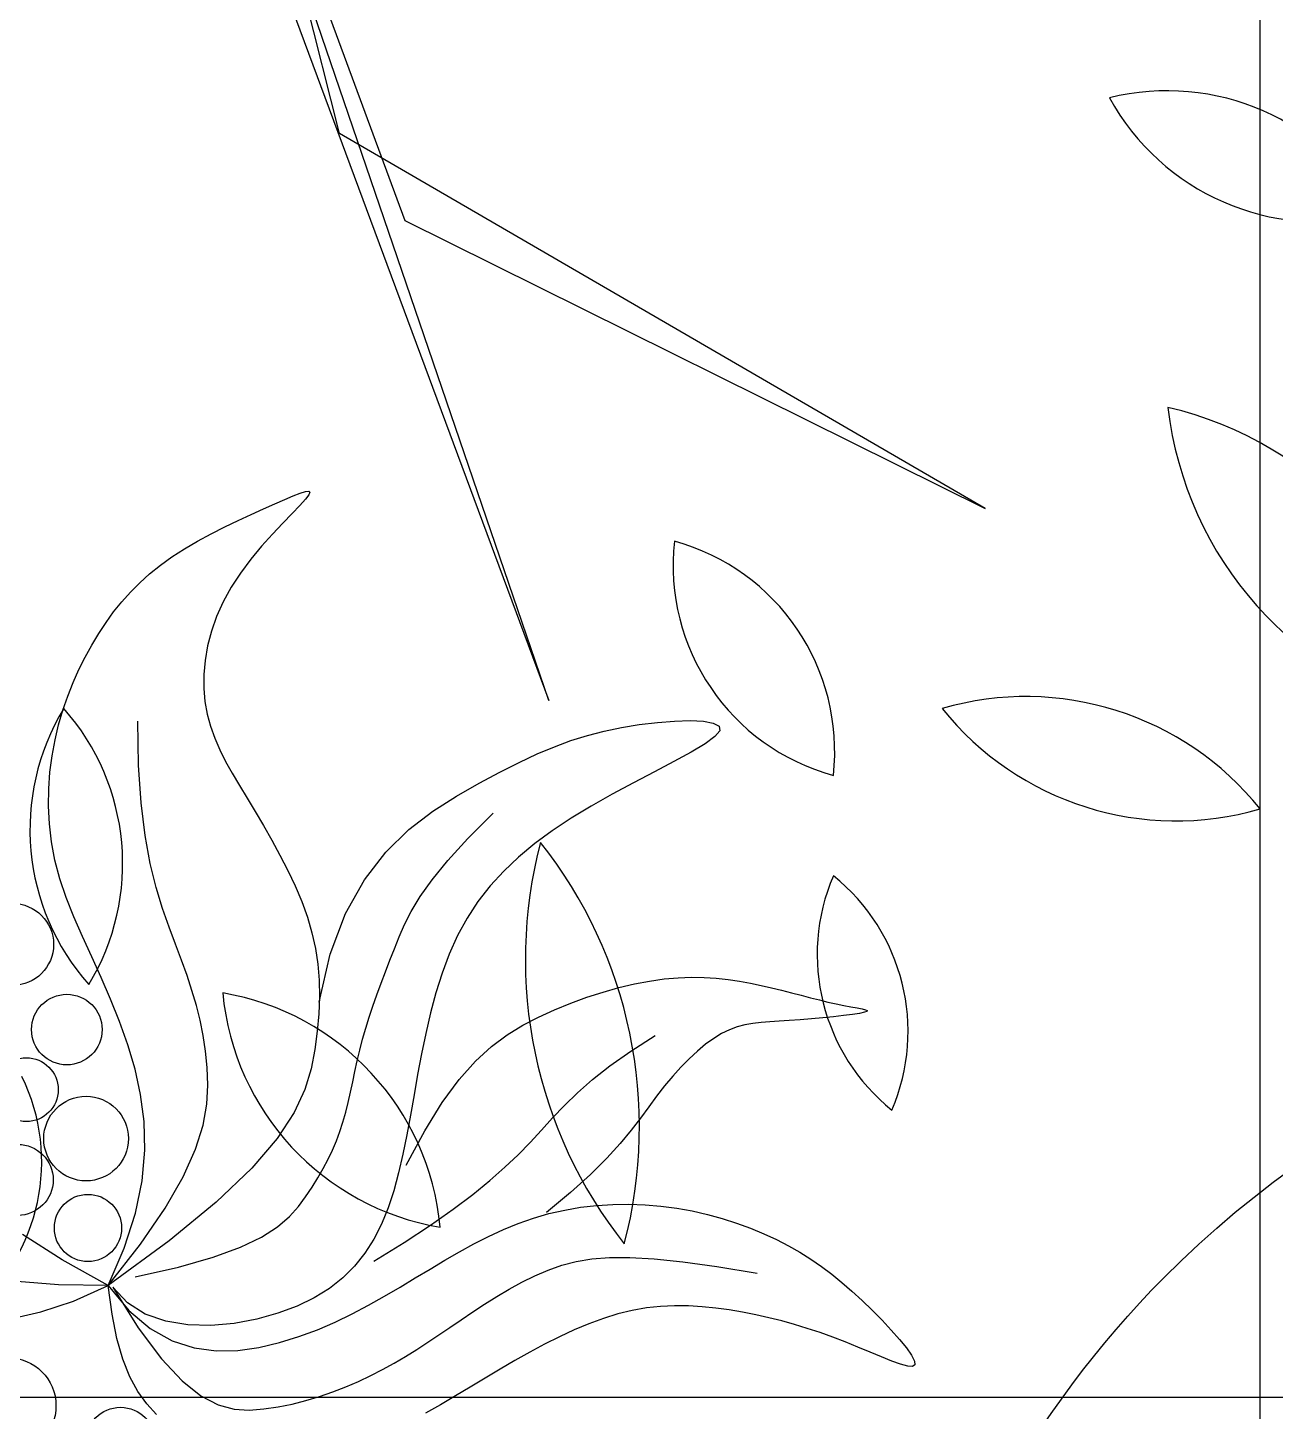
# Model space of a CAD drawing. Header units: millimetres. Extents: x -1030105 to 906887, y -616134 to 1220667.
# Drawn here: x -97145 to -95267, y 561274 to 563357 of the extents above; entities that cross this region are included whole.
import ezdxf
from ezdxf.enums import TextEntityAlignment as Align

# ---------------------------------------------------------------- set-up
doc = ezdxf.new("R2010")
doc.units = ezdxf.units.MM
doc.header["$MEASUREMENT"] = 0
for name, pattern in [('CENTER', [2, 1.25, -0.25, 0.25, -0.25]), ('DASH', [0.35, 0.25, -0.1]), ('DASHED', [0.75, 0.5, -0.25])]:
    doc.linetypes.add(name, pattern=pattern)
doc.layers.add('A-Furniture', color=143, linetype='Continuous')
doc.layers.add('A-Tree', color=98, linetype='Continuous')
doc.layers.add('A-Wall', color=6, linetype='Continuous', lineweight=9)
doc.styles.add('Arial_Bold', font='arialbd.ttf')

# ---------------------------------------------------------------- blocks, each defined once
blk = doc.blocks.new('FUR')
at = {"layer": 'A-Furniture'}
blk.add_spline([(-46363.2046159654, 38182.85801342491), (-48352.45049999998, 38723.47072861483), (-50738.45049999998, 38177.97072861483), (-51361.95049999998, 36516.97072861483), (-50932.45049999998, 34079.47072861483), (-50064.45049999998, 32040.47072861483), (-50421.45049999998, 30984.47072861483), (-51847.95049999998, 29642.97072861483), (-52520.45049999998, 28301.97072861483), (-51538.45049999998, 26725.97072861483), (-50124.45049999998, 25889.47072861483), (-50094.95049999998, 24970.97072861483), (-52639.45049999998, 24598.97072861483), (-55764.95049999998, 24190.97072861483), (-58101.45049999998, 22242.47072861483), (-58906.45049999998, 18981.47072861483), (-56698.45049999998, 16186.47072861483), (-53354.95049999998, 16334.47072861483), (-51777.45049999998, 19442.47072861483), (-50750.45049999998, 19799.47072861483), (-49707.95049999998, 18980.47072861483), (-48063.95049999998, 17525.97072861483), (-44521.95049999998, 19754.47072861483), (-45333.45049999998, 23058.97072861483), (-45063.45049999998, 25559.47072861483), (-44006.95049999998, 26674.97072861483), (-42619.95049999998, 29779.47072861483), (-44288.45049999998, 31022.47072861483), (-44768.45049999998, 31763.97072861483), (-44666.95049999998, 32855.97072861483), (-43949.45049999998, 34829.47072861483), (-44667.45049999998, 36917.97072861483), (-46363.20461596519, 38182.85801342502)], degree=3, dxfattribs=at)
at = {"layer": 'A-Furniture', "color": 8, "linetype": 'DASH', "ltscale": 50}
blk.add_spline([(-50565.95049999998, 37158.97072861483), (-51007.95049999998, 36018.47072861483), (-50216.45049999998, 33498.97072861483), (-49314.45049999998, 31732.97072861483), (-50013.95049999998, 29838.47072861483), (-51872.95049999998, 28826.97072861483), (-52222.45049999998, 28146.47072861483), (-51693.45049999998, 27010.97072861483), (-49882.95049999998, 26208.47072861483), (-49561.45049999998, 25206.47072861483), (-50398.45049999998, 23780.47072861483), (-53858.45049999998, 23927.97072861483), (-55624.95049999998, 23970.97072861483), (-58351.95049999998, 20316.47072861483), (-57893.95049999998, 17233.97072861483), (-55903.95049999998, 16634.97072861483), (-53916.45049999998, 17057.97072861483), (-52627.95049999998, 18970.97072861483), (-51723.95049999998, 19729.47072861483), (-50443.95049999998, 19895.47072861483), (-49094.45049999998, 18897.47072861483), (-47842.95049999998, 18106.47072861483), (-46007.95049999998, 18156.47072861483), (-44971.95049999998, 19467.47072861483), (-45615.95049999998, 21674.97072861483), (-45842.45049999998, 25105.97072861483), (-44013.45049999998, 27179.97072861483), (-43513.95049999998, 29135.47072861483), (-44916.45049999998, 31443.97072861483), (-45133.45049999998, 32868.97072861483), (-44396.45049999998, 34640.47072861483), (-45721.95049999998, 37012.97072861483), (-47384.45049999998, 37836.47072861483), (-50304.45049999998, 37553.97072861483), (-50565.95049999998, 37158.97072861483)], degree=3, dxfattribs=at)
blk = doc.blocks.new('12PPLT11')
at = {"color": 0, "linetype": 'ByBlock'}
for p, q in [((0.0778616677221251, -0.1805571280286813), (0.03330016772201816, -0.0034782946952987)), ((0.02274616772206173, -0.006996461362007267), (0.09545175105541404, -0.2040112946953059)), ((0.1341498343887295, -0.3330090446953307), (0.02274616772206173, -0.006996461362007267)), ((0.01922808438871471, -0.02341437802863311), (0.1341498343887295, -0.3330090446953307)), ((0.2514169177220467, -0.2814099613620158), (0.0778616677221251, -0.1805571280286813)), ((0.09545175105541404, -0.2040112946953059), (0.2514169177220467, -0.2814099613620158))]:
    blk.add_line(p, q, dxfattribs=at)
for centre, radius, start, end in [((0.3412605843886993, -0.1399431280286763), 0.06442966666666666, 208.8071649995339, 283.9198800004392), ((0.3003038343887283, -0.2335269613619744), 0.06442966666666666, 28.80716499953392, 103.9198800004392), ((0.396700584388789, -0.2431779613619938), 0.0967875, 186.54868600067, 256.8911319995395), ((0.2785930010553557, -0.3484816280286509), 0.0967875, 6.54868600067002, 76.89113199953944), ((0.2261086677220874, -0.2966867113619855), 0.05859191666666665, 173.6499809978664, 254.651444999303), ((0.1523675010554371, -0.346708544695332), 0.05859191666666665, 353.6499809978664, 74.651444999303), ((0.2623744177220715, -0.4125760446952995), 0.08059875, 38.6962139995009, 106.2415449998232), ((0.05743191772206302, -0.3677345446953382), 0.06279416666666666, 148.7876610017853, 221.5977109985612), ((-0.0432319156112726, -0.3768827113619864), 0.06279416666666666, 328.7876610017854, 41.5977109985612), ((0.3027370010554549, -0.2848042946953342), 0.08059875, 218.6962139995009, 286.2415449998232), ((0.2511479177220437, -0.4026752113620091), 0.1233375833333333, 165.2071099987095, 218.3217489999709), ((0.0351348343887139, -0.4476627113619998), 0.1233375833333333, 345.2071099987095, 38.32174899997089), ((0.2598737510553448, -0.4013252113620354), 0.05361883333333333, 156.775419000459, 231.2879719996091), ((0.1770663343887691, -0.4220201280286631), 0.05361883333333333, 336.7754190004591, 51.28797199960912), ((0.03471625105544263, -0.4811915446953492), 0.07050225, 5.319560001462722, 80.41896799958994), ((0.1166494177221082, -0.4051363780286863), 0.07050225, 185.3195600014627, 260.4189679995899), ((-0.05433524894465336, -0.457073461361972), 0.05212266666666666, 309.7475050001382, 26.07090099848551)]:
    blk.add_arc(centre, radius, start, end, dxfattribs=at)
blk = doc.blocks.new('CAY8')
at = {"color": 0, "linetype": 'ByBlock'}
for p, q in [((587.594332094699, 482.7274387717353), (594.6653872682818, 484.0883997266083)), ((594.6653872682818, 484.0883997266083), (601.9992217712806, 485.0742105147965)), ((601.9992217712806, 485.0742105147965), (609.6396320906588, 485.6723661802625)), ((609.6396320906588, 485.6723661802625), (617.6001742562166, 485.8828667590224)), ((617.6001742562166, 485.8828667590224), (625.7734424629471, 485.7557322617886)), ((625.7734424629471, 485.7557322617886), (634.0217904492038, 485.3534876913272)), ((634.0217904492038, 485.3534876913272), (642.2075719525546, 484.7386580511247)), ((642.2075719525546, 484.7386580511247), (650.193140710895, 483.9737683440781)), ((650.193140710895, 483.9737683440781), (657.8408504617928, 483.1213435736081)), ((657.8408504617928, 483.1213435736081), (665.0130549436017, 482.2439087430048)), ((561.0619749493653, 473.7821924145919), (567.5198776778652, 476.5187044715731)), ((567.5198776778652, 476.5187044715731), (574.0653737866178, 478.9300861875254)), ((574.0653737866178, 478.9300861875254), (580.7422597632412, 481.0038326065423)), ((580.7422597632412, 481.0038326065423), (587.594332094699, 482.7274387717353)), ((665.0130549436017, 482.2439087430048), (671.5721078933657, 481.4039888552961)), ((671.5721078933657, 481.4039888552961), (677.3834913730698, 480.6474355832634)), ((677.3834913730698, 480.6474355832634), (682.3252007419742, 479.9534072779807)), ((682.3252007419742, 479.9534072779807), (686.2783596820536, 479.2843889587693)), ((686.2783596820536, 479.2843889587693), (689.1240918758067, 478.6028656467188)), ((689.8279648078915, 476.1081159517871), (687.0552268439442, 475.0014228683376)), ((689.1240918758067, 478.6028656467188), (690.7435210063868, 477.8713223612158)), ((691.0177707562925, 477.0522441228259), (689.8279648078915, 476.1081159517871)), ((690.7435210063868, 477.8713223612158), (691.0177707562925, 477.0522441228259)), ((548.2441914064348, 467.3785866987109), (554.6478691141547, 470.7330549730123)), ((554.6478691141547, 470.7330549730123), (561.0619749493653, 473.7821924145919)), ((669.8807273076109, 470.3026675283127), (662.0953712942155, 468.1320071383034)), ((676.8276924507754, 472.1419452095815), (669.8807273076109, 470.3026675283127)), ((682.6484609031413, 473.6936077879818), (676.8276924507754, 472.1419452095815)), ((687.0552268439442, 475.0014228683376), (682.6484609031413, 473.6936077879818)), ((535.5119165829765, 459.6942589806658), (541.8592839485373, 463.7052405252198)), ((541.8592839485373, 463.7052405252198), (548.2441914064348, 467.3785866987109)), ((645.1607099419507, 462.6214678108681), (636.5870162451993, 459.1940536630736)), ((653.7594302318776, 465.5861964342712), (645.1607099419507, 462.6214678108681)), ((662.0953712942155, 468.1320071383034), (653.7594302318776, 465.5861964342712)), ((523.0048815037026, 450.5843598923839), (529.2208591535764, 455.326884593569)), ((529.2208591535764, 455.326884593569), (535.5119165829765, 459.6942589806658)), ((628.3261549623876, 455.2601863848849), (620.6200498271082, 450.7948559098168)), ((636.5870162451993, 459.1940536630736), (628.3261549623876, 455.2601863848849)), ((516.8827534762622, 445.4479274056957), (523.0048815037026, 450.5843598923839)), ((620.6200498271082, 450.7948559098168), (613.5270962238737, 445.8480823284062)), ((504.9951256633231, 433.9183091902178), (510.8732449151448, 439.8988296624175)), ((510.8732449151448, 439.8988296624175), (516.8827534762622, 445.4479274056957)), ((607.0598074487807, 440.4886432690055), (601.2306967988425, 434.7853163603595)), ((613.5270962238737, 445.8480823284062), (607.0598074487807, 440.4886432690055)), ((499.2744650129043, 427.4886505917038), (504.9951256633231, 433.9183091902178)), ((601.2306967988425, 434.7853163603595), (596.0522775698282, 428.8068792310823)), ((493.766530048737, 420.5963067634748), (499.2744650129043, 427.4886505917038)), ((596.0522775698282, 428.8068792310823), (591.5370630591442, 422.6221095103774)), ((488.5338873046076, 413.2287726747109), (493.766530048737, 420.5963067634748)), ((536.3946233822953, 399.137192581702), (548.2410569418153, 419.5125427911207)), ((587.6975665629525, 416.2997848269242), (584.5463013778735, 409.9086828090094)), ((591.5370630591442, 422.6221095103774), (587.6975665629525, 416.2997848269242)), ((483.6391033137788, 405.37354329564), (488.5338873046076, 413.2287726747109)), ((584.5463013778735, 409.9086828090094), (582.0790964049247, 403.4967393815768)), ((479.1447446104303, 397.0181135962284), (483.6391033137788, 405.37354329564)), ((582.0790964049247, 403.4967393815768), (580.2250429638898, 397.0285236498476)), ((475.1133777272353, 388.1499785463766), (479.1447446104303, 397.0181135962284)), ((527.0477186799562, 381.0596376957128), (536.3946233822953, 399.137192581702)), ((580.2250429638898, 397.0285236498476), (578.8965479783601, 390.4477630155689)), ((471.6075691988972, 378.7566331159851), (475.1133777272353, 388.1499785463766)), ((578.8965479783601, 390.4477630155689), (578.0060183729747, 383.6981848801606)), ((519.846842511799, 365.026651733433), (527.0477186799562, 381.0596376957128)), ((578.0060183729747, 383.6981848801606), (577.465861071194, 376.7235166445189)), ((468.6898855581549, 368.8255722744962), (471.6075691988972, 378.7566331159851)), ((577.465861071194, 376.7235166445189), (577.1884829970022, 369.467485710129)), ((466.3832678910931, 358.3541907893468), (468.6898855581549, 368.8255722744962)), ((514.4384945542351, 350.7850082956011), (519.846842511799, 365.026651733433)), ((577.1884829970022, 369.467485710129), (577.0862910754313, 361.8738194786729)), ((464.5521554935785, 347.3794826158282), (466.3832678910931, 358.3541907893468)), ((577.0862910754313, 361.8738194786729), (577.0716922290903, 353.8862453512429)), ((510.4691744838074, 338.0814809828244), (514.4384945542351, 350.7850082956011)), ((577.0716922290903, 353.8862453512429), (577.0612644822559, 345.4745428444894)), ((463.0213622137107, 335.9483415063096), (464.5521554935785, 347.3794826158282)), ((577.0612644822559, 345.4745428444894), (576.9882702519917, 336.7126999365737)), ((461.6157018993927, 324.1076612130946), (463.0213622137107, 335.9483415063096)), ((507.5853819769927, 326.6628433964306), (510.4691744838074, 338.0814809828244)), ((576.9882702519917, 336.7126999365737), (576.7901430567017, 327.700756720953)), ((576.7901430567017, 327.700756720953), (576.4043164121704, 318.5387532918703)), ((460.1599883990511, 311.904335488618), (461.6157018993927, 324.1076612130946)), ((505.4336167103993, 316.2758691365034), (507.5853819769927, 326.6628433964306)), ((503.6603783600458, 306.6673318035846), (505.4336167103993, 316.2758691365034)), ((576.4043164121704, 318.5387532918703), (575.7682238371945, 309.326729741997)), ((458.4790355601963, 299.3852580856419), (460.1599883990511, 311.904335488618)), ((501.9575272526945, 297.6105781420429), (503.6603783600458, 306.6673318035846)), ((575.7682238371945, 309.326729741997), (574.8192988474275, 300.1647261651178)), ((456.3976572317133, 286.5973227561426), (458.4790355601963, 299.3852580856419)), ((500.1983663103547, 288.9852474664458), (501.9575272526945, 297.6105781420429)), ((574.8192988474275, 300.1647261651178), (573.4949749608804, 291.1527826548208)), ((573.4949749608804, 291.1527826548208), (571.732685694582, 282.3909393048907)), ((608.2764667831962, 283.6482292404489), (625.8166894076512, 290.4285731269574)), ((625.8166894076512, 290.4285731269574), (642.7161815662275, 294.4207004401924)), ((642.7161815662275, 294.4207004401924), (658.8035235170482, 296.2841502324536)), ((658.8035235170482, 296.2841502324536), (673.9072955171887, 296.67846155794)), ((673.9072955171887, 296.67846155794), (687.8560778239207, 296.2631734687548)), ((687.8560778239207, 296.2631734687548), (700.539868047048, 295.5795651804237)), ((700.539868047048, 295.5795651804237), (712.0943332042098, 294.6958765577747)), ((712.0943332042098, 294.6958765577747), (722.7165576653806, 293.562087627879)), ((722.7165576653806, 293.562087627879), (732.6036258015174, 292.1281784167604)), ((732.6036258015174, 292.1281784167604), (741.9526219822674, 290.3441289522107)), ((741.9526219822674, 290.3441289522107), (750.960630577867, 288.1599192607118)), ((453.7406672610468, 273.5874232524238), (456.3976572317133, 286.5973227561426)), ((498.3015591059102, 280.6975522355806), (500.1983663103547, 288.9852474664458)), ((590.2669334361799, 273.4201297277777), (608.2764667831962, 283.6482292404489)), ((750.960630577867, 288.1599192607118), (759.8247359581601, 285.5255293693353)), ((759.8247359581601, 285.5255293693353), (768.7420224939724, 282.3909393048907)), ((496.1857692116555, 272.653704907907), (498.3015591059102, 280.6975522355806)), ((571.732685694582, 282.3909393048907), (569.4776853887179, 273.9521420292895)), ((667.3650333104542, 273.9266104072613), (685.9874255370687, 278.6561099316841)), ((768.7420224939724, 282.3909393048907), (777.8068612795269, 278.7457282765408)), ((777.8068612795269, 278.7457282765408), (786.7027703078074, 274.737872222142)), ((450.3075745089463, 260.4047702748594), (453.7406672610468, 273.5874232524238)), ((493.7696601996886, 264.759917941361), (496.1857692116555, 272.653704907907)), ((569.4776853887179, 273.9521420292895), (566.706511675382, 265.8009600220339)), ((571.9595091088722, 259.0847355350725), (590.2669334361799, 273.4201297277777)), ((639.5177345782595, 264.8552672918249), (652.0305097563269, 269.3315399567673)), ((652.0305097563269, 269.3315399567673), (667.3650333104542, 273.9266104072613)), ((786.7027703078074, 274.737872222142), (795.0105542958499, 270.5549462615763)), ((795.0105542958499, 270.5549462615763), (802.3110179612795, 266.3845255157084)), ((445.7966678876128, 247.1078423134841), (450.3075745089463, 260.4047702748594)), ((490.9718956425659, 256.9224037945332), (493.7696601996886, 264.759917941361)), ((566.706511675382, 265.8009600220339), (563.403523010611, 257.8748682994792)), ((621.0929481598159, 256.1965901705207), (629.3605874785153, 260.4821611256284)), ((629.3605874785153, 260.4821611256284), (639.5177345782595, 264.8552672918249)), ((802.3110179612795, 266.3845255157084), (808.1849660212629, 262.4141851040931)), ((808.1849660212629, 262.4141851040931), (812.2132031925739, 258.8315001471365)), ((487.7111391125818, 249.0473749256871), (490.9718956425659, 256.9224037945332)), ((553.5256135442633, 239.9825076100988), (571.9595091088722, 259.0847355350725)), ((563.403523010611, 257.8748682994792), (559.5530778494594, 250.111341876147)), ((614.2486963257343, 251.982923138059), (621.0929481598159, 256.1965901705207)), ((696.6977635651001, 252.9958352978738), (685.5202619236097, 251.3118273207965)), ((708.3194869808376, 254.0796027510751), (696.6977635651001, 252.9958352978738)), ((720.4042020650031, 254.6131496894759), (708.3194869808376, 254.0796027510751)), ((732.970678711712, 254.646496123265), (720.4042020650031, 254.6131496894759)), ((745.9594787452534, 254.2505037547762), (732.970678711712, 254.646496123265)), ((758.998331711331, 253.5794010555783), (745.9594787452534, 254.2505037547762)), ((771.6367590859536, 252.8082581888611), (758.998331711331, 253.5794010555783)), ((783.4242823446057, 252.1121453185351), (771.6367590859536, 252.8082581888611)), ((813.0557637403344, 253.5793970774484), (809.176642185741, 252.2246883244825)), ((812.2132031925739, 258.8315001471365), (813.9765341935581, 255.8240457647862)), ((813.9765341935581, 255.8240457647862), (813.0557637403344, 253.5793970774484)), ((439.8809313218972, 233.7574348058133), (445.7966678876128, 247.1078423134841)), ((483.9060541818344, 241.0410437933479), (487.7111391125818, 249.0473749256871)), ((559.5530778494594, 250.111341876147), (555.1395346471127, 242.4478557672792)), ((602.9658739227034, 243.7087756922792), (608.3617116789919, 247.8255287414377)), ((608.3617116789919, 247.8255287414377), (614.2486963257343, 251.982923138059)), ((664.4228443875636, 245.94300975236), (654.4653887045806, 242.1581601421294)), ((674.768212162775, 248.9775588086068), (664.4228443875636, 245.94300975236)), ((685.5202619236097, 251.3118273207965), (674.768212162775, 248.9775588086068)), ((793.9104229639506, 251.6661326085759), (783.4242823446057, 252.1121453185351)), ((802.6447024187528, 251.645290222632), (793.9104229639506, 251.6661326085759)), ((809.176642185741, 252.2246883244825), (802.6447024187528, 251.645290222632)), ((479.3848260161776, 232.8239237075195), (483.9060541818344, 241.0410437933479)), ((555.1395346471127, 242.4478557672792), (550.1472518593455, 234.8218849881177)), ((592.4338493132327, 235.5430052235988), (597.6763991865755, 239.6180747956769)), ((597.6763991865755, 239.6180747956769), (602.9658739227034, 243.7087756922792)), ((654.4653887045806, 242.1581601421294), (644.8770752198416, 237.5729899672024)), ((432.2333487365195, 220.4143431889697), (439.8809313218972, 233.7574348058133)), ((473.6137261534113, 224.3737313855618), (479.3848260161776, 232.8239237075195)), ((550.1472518593455, 234.8218849881177), (544.5605879411469, 227.1709045539701)), ((582.1771172279059, 227.4022451093351), (587.2601225703202, 231.4741882397811)), ((587.2601225703202, 231.4741882397811), (592.4338493132327, 235.5430052235988)), ((635.6380912640761, 232.1635313153329), (626.7244530694898, 226.0100246610036)), ((644.8770752198416, 237.5729899672024), (635.6380912640761, 232.1635313153329)), ((465.9685477245675, 215.6824843973609), (473.6137261534113, 224.3737313855618)), ((544.5605879411469, 227.1709045539701), (538.3639013486845, 219.4323894800127)), ((572.3708638193439, 219.2114654640263), (577.2067315547483, 223.3177970961278)), ((577.2067315547483, 223.3177970961278), (582.1771172279059, 227.4022451093351)), ((626.7244530694898, 226.0100246610036), (618.1111340941807, 219.2187625757888)), ((363.8455908318301, 193.0099438536508), (352.5730978855736, 215.6477974348618)), ((422.5269040558724, 207.1393629013201), (432.2333487365195, 220.4143431889697)), ((455.825083861595, 206.7422003118863), (465.9685477245675, 215.6824843973609)), ((538.3639013486845, 219.4323894800127), (531.3712998134743, 211.5857308376526)), ((567.6914122912367, 215.0738714780764), (572.3708638193439, 219.2114654640263)), ((618.1111340941807, 219.2187625757888), (609.7731077955923, 211.8960376322448)), ((531.3712998134743, 211.5857308376526), (522.7158881751693, 203.7779839217783)), ((558.8794445808107, 206.67415503353), (563.1902752389233, 210.8956364022106)), ((563.1902752389233, 210.8956364022106), (567.6914122912367, 215.0738714780764)), ((609.7731077955923, 211.8960376322448), (601.685347631299, 204.1481424011599)), ((410.4345812052652, 193.9932893800524), (422.5269040558724, 207.1393629013201)), ((442.5591276954601, 197.5448966989588), (455.825083861595, 206.7422003118863)), ((522.7158881751693, 203.7779839217783), (511.3605205499498, 196.1981200852115)), ((550.7082621431055, 198.2061826785084), (554.7312868282697, 202.4339163039713)), ((554.7312868282697, 202.4339163039713), (558.8794445808107, 206.67415503353)), ((601.685347631299, 204.1481424011599), (593.8228270586133, 196.0813694550907)), ((355.238528343938, 182.5771213712087), (337.1734009120937, 195.5105680614743)), ((395.6293641085667, 181.0369180630751), (410.4345812052652, 193.9932893800524)), ((425.5464723575878, 188.0825911276133), (442.5591276954601, 197.5448966989588)), ((511.3605205499498, 196.1981200852115), (496.2680510543232, 189.0351106784819)), ((542.8874526185264, 189.9132805975405), (546.7728306863373, 194.0222166211988)), ((546.7728306863373, 194.0222166211988), (550.7082621431055, 198.2061826785084)), ((593.8228270586133, 196.0813694550907), (586.1605195357643, 187.8020113652838)), ((377.7842366910209, 168.3310443875107), (363.8455908318301, 193.0099438536508)), ((404.1629109791411, 178.3473011671467), (425.5464723575878, 188.0825911276133)), ((496.2680510543232, 189.0351106784819), (476.4013338042732, 182.4779270535601)), ((535.1166972952287, 182.0455485089788), (539.0145881010194, 185.9106370718528)), ((539.0145881010194, 185.9106370718528), (542.8874526185264, 189.9132805975405)), ((586.1605195357643, 187.8020113652838), (578.673398519999, 179.4163607037717)), ((323.6468345941485, 180.2832970042018), (339.5592694572715, 174.9314909998375)), ((377.7842366910209, 168.3310443875107), (355.238528343938, 182.5771213712087)), ((377.7842366910209, 168.3310443875107), (395.6293641085667, 181.0369180630751)), ((476.4013338042732, 182.4779270535601), (450.7232229163728, 176.7155405626127)), ((531.1562403613225, 178.3492773735652), (535.1166972952287, 182.0455485089788)), ((578.673398519999, 179.4163607037717), (571.3333091195254, 171.0296679625408)), ((339.5592694572715, 174.9314909998375), (357.563915955865, 170.8885845950881)), ((377.7842366910209, 168.3310443875107), (404.1629109791411, 178.3473011671467)), ((418.1965725063437, 171.936922556366), (377.7842366910209, 168.3310443875107)), ((450.7232229163728, 176.7155405626127), (418.1965725063437, 171.936922556366)), ((518.5522286375362, 168.360903385701), (522.9058107503024, 171.5215439725525)), ((522.9058107503024, 171.5215439725525), (527.0967202104603, 174.8447494718803)), ((527.0967202104603, 174.8447494718803), (531.1562403613225, 178.3492773735652)), ((571.3333091195254, 171.0296679625408), (564.0995830446282, 162.743015314767)), ((609.0389938556928, 169.5124031800169), (620.4375642523974, 171.8336456805282)), ((620.4375642523974, 171.8336456805282), (630.9038940549381, 172.8512409647756)), ((630.9038940549381, 172.8512409647756), (640.732045732324, 172.8746879023183)), ((640.732045732324, 172.8746879023183), (650.21608175435, 172.2134853624539)), ((650.21608175435, 172.2134853624539), (659.5906264314708, 171.1291963751883)), ((659.5906264314708, 171.1291963751883), (668.8525514397279, 169.6916406191249)), ((357.563915955865, 170.8885845950881), (377.7842366910209, 168.3310443875107)), ((371.6778717071593, 154.1521932087071), (377.7842366910209, 168.3310443875107)), ((377.7842366910209, 168.3310443875107), (380.4283157178888, 151.2098696183621)), ((379.5013676186736, 166.4372518512337), (379.9519307349274, 140.5676268740081)), ((381.856037362706, 155.0890685864451), (379.5013676186736, 166.4372518512337)), ((392.6605350110494, 164.8697043491793), (415.2639289099116, 157.2798191230631)), ((509.2319130837441, 162.4522869904922), (514.0046905295039, 165.3440702217722)), ((514.0046905295039, 165.3440702217722), (518.5522286375362, 168.360903385701)), ((582.2688814030353, 159.7209810558943), (596.4141203958152, 165.5780145948611)), ((596.4141203958152, 165.5780145948611), (609.0389938556928, 169.5124031800169)), ((668.8525514397279, 169.6916406191249), (677.939290295757, 167.9227019333794)), ((677.939290295757, 167.9227019333794), (686.7882765169797, 165.8442641574602)), ((686.7882765169797, 165.8442641574602), (695.3369436209487, 163.4782111312688)), ((415.2639289099116, 157.2798191230631), (433.9955531470496, 152.1793778803058)), ((493.2493112869724, 154.3396619939322), (498.8855068050052, 156.9688403662894)), ((498.8855068050052, 156.9688403662894), (504.2026129564201, 159.6667962019146)), ((504.2026129564201, 159.6667962019146), (509.2319130837441, 162.4522869904922)), ((564.0995830446282, 162.743015314767), (556.9284236551775, 154.6564428543661)), ((566.3092144078855, 151.6318036939501), (582.2688814030353, 159.7209810558943)), ((695.3369436209487, 163.4782111312688), (703.5227251242995, 160.8464266938554)), ((703.5227251242995, 160.8464266938554), (711.2830545445195, 157.9707946847939)), ((711.2830545445195, 157.9707946847939), (718.5553653985717, 154.8731989440512)), ((367.1802860766493, 141.5806322714288), (371.6778717071593, 154.1521932087071)), ((380.4283157178888, 151.2098696183621), (385.2286308232233, 136.9496119462801)), ((386.9707935536662, 144.9208423141336), (381.856037362706, 155.0890685864451)), ((433.9955531470496, 152.1793778803058), (449.3584644297971, 149.2198914767378)), ((449.3584644297971, 149.2198914767378), (461.8557194655532, 148.0528707678623)), ((471.990374961717, 148.3298266094444), (480.2654876257529, 149.7022698573801)), ((480.2654876257529, 149.7022698573801), (487.1841141649948, 151.8217113670416)), ((487.1841141649948, 151.8217113670416), (493.2493112869724, 154.3396619939322)), ((548.2410569418153, 141.0009836398622), (566.3092144078855, 151.6318036939501)), ((556.9284236551775, 154.6564428543661), (549.7760343121572, 146.8699906742713)), ((718.5553653985717, 154.8731989440512), (725.295861148481, 151.5760443354757)), ((725.295861148481, 151.5760443354757), (731.5358250360605, 148.1038198208644)), ((364.1617605495649, 130.4117586590528), (367.1802860766493, 141.5806322714288)), ((394.354806983416, 135.9283592382289), (386.9707935536662, 144.9208423141336)), ((461.8557194655532, 148.0528707678623), (471.990374961717, 148.3298266094444)), ((549.7760343121572, 146.8699906742713), (542.5986183759615, 139.4836988684638)), ((731.5358250360605, 148.1038198208644), (737.3253102470062, 144.4815353866161)), ((737.3253102470062, 144.4815353866161), (742.7143699678654, 140.7342010201774)), ((379.9519307349274, 140.5676268740081), (381.9487905320148, 119.9858544853505)), ((385.2286308232233, 136.9496119462801), (391.8521216872778, 125.2487547117944)), ((403.5172484427039, 128.1074055608278), (394.354806983416, 135.9283592382289)), ((542.5986183759615, 139.4836988684638), (535.3523792069846, 132.5976075303352)), ((742.7143699678654, 140.7342010201774), (747.75305738512, 136.8868267071612)), ((747.75305738512, 136.8868267071612), (752.4914256846623, 132.9644224345557)), ((362.4925758773552, 120.4409694571168), (364.1617605495649, 130.4117586590528)), ((413.9672887228026, 121.4537674851399), (403.5172484427039, 128.1074055608278)), ((535.3523792069846, 132.5976075303352), (527.9935201661447, 126.3117567537356)), ((637.5093504791894, 124.3630686845008), (647.0460466244058, 126.5952137046497)), ((647.0460466244058, 126.5952137046497), (657.5963197916226, 128.5272384439686)), ((657.5963197916226, 128.5272384439686), (669.5074139600929, 130.0465977425574)), ((669.5074139600929, 130.0465977425574), (683.1265731094627, 131.040746439141)), ((683.1265731094627, 131.040746439141), (698.8010412199674, 131.3971393737538)), ((752.4914256846623, 132.9644224345557), (756.9795280529088, 128.9919981888906)), ((756.9795280529088, 128.9919981888906), (761.2674176760793, 124.9945639567613)), ((362.0430128101598, 111.4636617489978), (362.4925758773552, 120.4409694571168)), ((381.9487905320148, 119.9858544853505), (385.2889236215797, 103.9936928770785)), ((391.8521216872778, 125.2487547117944), (399.9657279926632, 115.8057812551724)), ((425.2140986149188, 115.963231213982), (413.9672887228026, 121.4537674851399)), ((520.4782446139016, 120.7261866317949), (512.7601489992176, 115.9315584857559)), ((527.9935201661447, 126.3117567537356), (520.4782446139016, 120.7261866317949)), ((611.5082843779692, 116.9913635450157), (620.0877133358463, 119.4485984439325)), ((620.0877133358463, 119.4485984439325), (628.6389873761964, 121.9433485440113)), ((628.6389873761964, 121.9433485440113), (637.5093504791894, 124.3630686845008)), ((761.2674176760793, 124.9945639567613), (765.3978483173214, 120.9981718165309)), ((765.3978483173214, 120.9981718165309), (769.3843760482141, 117.0330422147472)), ((399.9657279926632, 115.8057812551724), (409.2363894201571, 108.3191749173366)), ((436.7668489099979, 111.6315829497125), (425.2140986149188, 115.963231213982)), ((448.134710399574, 108.4546088951483), (436.7668489099979, 111.6315829497125)), ((504.7824021252618, 111.9810185461702), (496.4855658846882, 108.9183342711131)), ((512.7601489992176, 115.9315584857559), (504.7824021252618, 111.9810185461702)), ((582.4664885814509, 110.6325658444348), (592.976092570274, 112.5395797504552)), ((592.976092570274, 112.5395797504552), (602.5659698705513, 114.671683977258)), ((602.5659698705513, 114.671683977258), (611.5082843779692, 116.9913635450157)), ((713.7612086518802, 112.4770566135794), (707.8439835382833, 111.2557340686926)), ((719.418782861454, 113.3232288443778), (713.7612086518802, 112.4770566135794)), ((724.7697813054638, 113.7692407009545), (719.418782861454, 113.3232288443778)), ((729.7672791215173, 113.7900821231106), (724.7697813054638, 113.7692407009545)), ((734.3898994274514, 113.3711639090634), (729.7672791215173, 113.7900821231106)), ((738.7184572647693, 112.5395802906951), (734.3898994274514, 113.3711639090634)), ((742.8593156533043, 111.3328463582384), (738.7184572647693, 112.5395802906951)), ((769.3843760482141, 117.0330422147472), (773.2332575170021, 113.1304376897915)), ((773.2332575170021, 113.1304376897915), (776.9507493716683, 109.3216207801106)), ((362.6833520985765, 103.275232620168), (362.0430128101598, 111.4636617489978)), ((409.2363894201571, 108.3191749173366), (419.3310456512572, 102.487419038227)), ((458.9185650939053, 106.4215029772186), (448.134710399574, 108.4546088951483)), ((469.0861398816141, 105.495090013801), (458.9185650939053, 106.4215029772186)), ((478.6968728704396, 105.6316025468859), (469.0861398816141, 105.495090013801)), ((487.8102021691684, 106.7872731189218), (478.6968728704396, 105.6316025468859)), ((496.4855658846882, 108.9183342711131), (487.8102021691684, 106.7872731189218)), ((506.5968319542317, 105.7868754246101), (525.7875278233714, 106.0057130281293)), ((525.7875278233714, 106.0057130281293), (542.6976775248131, 106.6372158514368)), ((542.6976775248131, 106.6372158514368), (557.5994449545706, 107.6438689155566)), ((557.5994449545706, 107.6438689155566), (570.7649940079373, 108.9881572398099)), ((570.7649940079373, 108.9881572398099), (582.4664885814509, 110.6325658444348)), ((689.0036513964897, 105.590965152669), (682.5170712893469, 103.1191419540064)), ((695.4182800483923, 107.7876782780386), (689.0036513964897, 105.590965152669)), ((701.7140323831209, 109.6842712699818), (695.4182800483923, 107.7876782780386)), ((707.8439835382833, 111.2557340686926), (701.7140323831209, 109.6842712699818)), ((746.9188376139373, 109.788477202057), (742.8593156533043, 111.3328463582384)), ((751.0033861678112, 107.9439879128422), (746.9188376139373, 109.788477202057)), ((755.2193243358724, 105.8368935804992), (751.0033861678112, 107.9439879128422)), ((759.6730151386746, 103.5047092956538), (755.2193243358724, 105.8368935804992)), ((776.9507493716683, 109.3216207801106), (780.5431082608502, 105.6378540244132)), ((780.5431082608502, 105.6378540244132), (784.0165908324652, 102.110399960884)), ((364.2838744935307, 95.67107915413544), (362.6833520985765, 103.275232620168)), ((385.2889236215797, 103.9936928770785), (389.7693066159209, 91.89290024140246)), ((419.3310456512572, 102.487419038227), (429.9166363677232, 98.00899695863518)), ((429.9166363677232, 98.00899695863518), (440.6601012507908, 94.58239201935248)), ((668.9818555041948, 97.508561993267), (661.292956151703, 94.50006542072697)), ((675.9387270072057, 100.4045132945193), (668.9818555041948, 97.508561993267)), ((682.5170712893469, 103.1191419540064), (675.9387270072057, 100.4045132945193)), ((764.4708215968367, 100.9849501483423), (759.6730151386746, 103.5047092956538)), ((769.6669679956922, 98.32555204458367), (764.4708215968367, 100.9849501483423)), ((775.1071236775333, 95.61613415197098), (769.6669679956922, 98.32555204458367)), ((784.0165908324652, 102.110399960884), (787.3774537347581, 98.77052112777346)), ((787.3774537347581, 98.77052112777346), (790.6319536168903, 95.64948006398663)), ((389.7693066159209, 91.89290024140246), (395.1869161270752, 82.9852347700089)), ((440.6601012507908, 94.58239201935248), (451.2844114138661, 91.9407090769837)), ((451.2844114138661, 91.9407090769837), (461.7366636987081, 89.95553905538145)), ((461.7366636987081, 89.95553905538145), (472.0199863781327, 88.53309439447366)), ((652.5185283224291, 91.4478009481627), (642.3050713880239, 88.4205459463792)), ((661.292956151703, 94.50006542072697), (652.5185283224291, 91.4478009481627)), ((780.5848192492358, 92.95673645342504), (775.1071236775333, 95.61613415197098)), ((785.893585317348, 90.4473989318667), (780.5848192492358, 92.95673645342504)), ((790.8269524882217, 88.18816157067522), (785.893585317348, 90.4473989318667)), ((790.6319536168903, 95.64948006398663), (793.7623633073836, 92.78166554699601)), ((793.7623633073836, 92.78166554699601), (796.6550203635288, 90.2139713104425)), ((796.6550203635288, 90.2139713104425), (799.172278522894, 87.99641732771306)), ((395.1869161270752, 82.9852347700089), (401.3387287673413, 76.57245465517371)), ((472.0199863781327, 88.53309439447366), (482.1375077257417, 87.57958753353341)), ((482.1375077257417, 87.57958753353341), (492.0923560155297, 87.00123091301248)), ((492.0923560155297, 87.00123091301248), (501.8876595198544, 86.70423697283877)), ((501.8876595198544, 86.70423697283877), (511.5265465127104, 86.59481815261279)), ((511.5265465127104, 86.59481815261279), (521.012145267372, 86.5791868928518)), ((521.012145267372, 86.5791868928518), (530.3481054702952, 86.56876605283651)), ((530.3481054702952, 86.56876605283651), (539.5401624579117, 86.49582017246757)), ((539.5401624579117, 86.49582017246757), (548.5945729805553, 86.29782421243908)), ((548.5945729805553, 86.29782421243908), (557.5175937874465, 85.91225313206996)), ((557.5175937874465, 85.91225313206996), (566.3154816289189, 85.27658189172689)), ((566.3154816289189, 85.27658189172689), (574.9944932542585, 84.32828545105622)), ((574.9944932542585, 84.32828545105622), (583.560885413799, 83.00483876996623)), ((583.560885413799, 83.00483876996623), (592.020914856761, 81.24371680849617)), ((616.1470676923218, 82.716173839357), (599.4955196749816, 80.17661147579383)), ((630.2990847209239, 85.487077786378), (616.1470676923218, 82.716173839357)), ((642.3050713880239, 88.4205459463792), (630.2990847209239, 85.487077786378)), ((795.17845136906, 86.27906435290242), (790.8269524882217, 88.18816157067522)), ((798.7416125660839, 84.8201472613382), (795.17845136906, 86.27906435290242)), ((801.3099666859725, 83.9114502790344), (798.7416125660839, 84.8201472613382)), ((799.172278522894, 87.99641732771306), (801.176491522916, 86.17902357186722)), ((801.176491522916, 86.17902357186722), (802.5300131012282, 84.81181001596451)), ((802.7343969452213, 83.62800339629212), (801.3099666859725, 83.9114502790344)), ((802.5300131012282, 84.81181001596451), (803.0951969961843, 83.94479663306447)), ((803.0951969961843, 83.94479663306447), (802.7343969452213, 83.62800339629212)), ((401.3387287673413, 76.57245465517371), (408.0217211490835, 71.95631808858343)), ((592.020914856761, 81.24371680849617), (600.3756244344568, 78.99698369736325)), ((600.3756244344568, 78.99698369736325), (608.6052014014585, 76.27506025281218)), ((608.6052014014585, 76.27506025281218), (616.6846191144305, 73.10295646097984)), ((408.0217211490835, 71.95631808858343), (415.0328698842077, 68.43858326205554)), ((415.0328698842077, 68.43858326205554), (422.1982963301289, 65.43425576060145)), ((616.6846191144305, 73.10295646097984), (624.5888509292508, 69.5056823083305)), ((624.5888509292508, 69.5056823083305), (632.2928702020599, 65.50824778145943)), ((422.1982963301289, 65.43425576060145), (429.4607008244657, 62.81133073821002)), ((429.4607008244657, 62.81133073821002), (436.791928449953, 60.55105074160565)), ((436.791928449953, 60.55105074160565), (444.163824289195, 58.63465831797112)), ((632.2928702020599, 65.50824778145943), (639.7716502886051, 61.13566286689638)), ((639.7716502886051, 61.13566286689638), (647.0001645456814, 56.41293755117113)), ((444.163824289195, 58.63465831797112), (451.5482334250573, 57.04339601429274)), ((451.5482334250573, 57.04339601429274), (458.9170009403406, 55.75850637755684)), ((458.9170009403406, 55.75850637755684), (466.2419719171903, 54.76123195429136)), ((466.2419719171903, 54.76123195429136), (473.4949914392582, 54.03281529174455)), ((473.4949914392582, 54.03281529174455), (480.6578109397615, 53.55241474976538)), ((480.6578109397615, 53.55241474976538), (487.7518072587573, 53.29085193978426)), ((487.7518072587573, 53.29085193978426), (494.8082635864575, 53.21686428701105)), ((494.8082635864575, 53.21686428701105), (501.8584631135982, 53.29918921586977)), ((501.8584631135982, 53.29918921586977), (508.9336890305221, 53.50656415098092)), ((508.9336890305221, 53.50656415098092), (516.0652245287511, 53.80772651761981)), ((516.0652245287511, 53.80772651761981), (523.2843527981695, 54.17141374007952)), ((523.2843527981695, 54.17141374007952), (530.6223570299717, 54.56636324311148)), ((530.6223570299717, 54.56636324311148), (538.1000926924189, 54.95453892412661)), ((538.1000926924189, 54.95453892412661), (545.6967043680652, 55.27081057123905)), ((545.6967043680652, 55.27081057123905), (553.380908916728, 55.44327444627015)), ((553.380908916728, 55.44327444627015), (561.1214231981594, 55.40002680946964)), ((561.1214231981594, 55.40002680946964), (568.8869640731591, 55.06916392200401)), ((568.8869640731591, 55.06916392200401), (576.6462484009553, 54.37878204497429)), ((576.6462484009553, 54.37878204497429), (584.3679930420203, 53.25697743987439)), ((584.3679930420203, 53.25697743987439), (592.020914856761, 51.63184636701953)), ((647.0001645456814, 56.41293755117113), (653.9533863285778, 51.36508182120633)), ((592.020914856761, 51.63184636701953), (599.6373399369932, 49.39605422449131)), ((599.6373399369932, 49.39605422449131), (607.5040313038353, 46.30054295619811)), ((607.5040313038353, 46.30054295619811), (615.9713612101423, 42.06082364263602)), ((653.9533863285778, 51.36508182120633), (660.6083745520609, 46.02023193248351)), ((660.6083745520609, 46.02023193248351), (666.9505303616697, 40.41902922185727)), ((615.9713612101423, 42.06082364263602), (625.3897019096203, 36.39240736475949)), ((666.9505303616697, 40.41902922185727), (672.9673404604564, 34.60524129336591)), ((625.3897019096203, 36.39240736475949), (636.1094256544038, 29.01080520345749)), ((672.9673404604564, 34.60524129336591), (678.646291551735, 28.62263575360157)), ((636.1094256544038, 29.01080520345749), (648.480904698461, 19.63152823850578)), ((678.646291551735, 28.62263575360157), (683.9748703394089, 22.51498020712643)), ((683.9748703394089, 22.51498020712643), (688.9405635263993, 16.32604225968134)), ((497.4516871415562, 21.24988744776238), (488.2606731315045, 21.4781046956723)), ((506.7302941261241, 21.15297268487666), (497.4516871415562, 21.24988744776238)), ((516.0589542971084, 21.13108795518383), (506.7302941261241, 21.15297268487666)), ((525.4001278657543, 21.12796080750741), (516.0589542971084, 21.13108795518383)), ((534.716275044224, 21.08731879047446), (525.4001278657543, 21.12796080750741)), ((543.9698560446795, 20.95288945251559), (534.716275044224, 21.08731879047446)), ((553.1243738276553, 20.67152656995495), (543.9698560446795, 20.95288945251559)), ((562.1475023521507, 20.20258882486269), (553.1243738276553, 20.67152656995495)), ((571.0079583255374, 19.50856112694055), (562.1475023521507, 20.20258882486269)), ((579.6744584563003, 18.5519283862177), (571.0079583255374, 19.50856112694055)), ((588.115719451549, 17.29517551206845), (579.6744584563003, 18.5519283862177)), ((596.3004580194411, 15.70078741419456), (588.115719451549, 17.29517551206845)), ((604.1973908680684, 13.73124900269067), (596.3004580194411, 15.70078741419456)), ((648.480904698461, 19.63152823850578), (662.8545112940574, 7.970087551513643)), ((688.9405635263993, 16.32604225968134), (693.5308578166096, 10.09958951661429)), ((611.7752347048681, 11.34904518647272), (604.1973908680684, 13.73124900269067)), ((619.012091218452, 8.53020798578109), (611.7752347048681, 11.34904518647272)), ((625.9236020216067, 5.304957859016213), (619.012091218452, 8.53020798578109)), ((662.8545112940574, 7.970087551513643), (679.580617695161, -6.258005777743165)), ((693.5308578166096, 10.09958951661429), (697.7332399130264, 3.879389582880322)), ((632.5347937070492, 1.717062374593297), (625.9236020216067, 5.304957859016213)), ((638.8706928684132, -2.189710898941485), (632.5347937070492, 1.717062374593297)), ((697.7332399130264, 3.879389582880322), (701.543538717453, -2.305379137169439)), ((644.9563260979576, -6.371594392976476), (638.8706928684132, -2.189710898941485)), ((650.8167199897744, -10.78482053876905), (644.9563260979576, -6.371594392976476)), ((701.543538717453, -2.305379137169439), (704.990951921196, -8.483895047493206)), ((656.4769011361877, -15.38562176764208), (650.8167199897744, -10.78482053876905)), ((704.990951921196, -8.483895047493206), (708.1130194145098, -14.69992575343895)), ((708.1130194145098, -14.69992575343895), (710.9472810867319, -20.99723886035463)), ((661.961896130766, -20.13023051157325), (656.4769011361877, -15.38562176764208)), ((667.2936032423986, -24.98321588220097), (661.961896130766, -20.13023051157325)), ((710.9472810867319, -20.99723886035463), (713.5312768271997, -27.4196019740466)), ((672.4814074436163, -29.94249371399746), (667.2936032423986, -24.98321588220097)), ((713.5312768271997, -27.4196019740466), (715.9025465264294, -34.01078269933896)), ((677.5315653824018, -35.01431652247084), (672.4814074436163, -29.94249371399746)), ((682.4503337074584, -40.20493682214692), (677.5315653824018, -35.01431652247084)), ((715.9025465264294, -34.01078269933896), (718.0986300738896, -40.81454864164516)), ((687.2439690670308, -45.52060712820639), (682.4503337074584, -40.20493682214692)), ((718.0986300738896, -40.81454864164516), (720.1570673589176, -47.87466740677155)), ((691.9187281089708, -50.967579955568), (687.2439690670308, -45.52060712820639)), ((696.480867482047, -56.55210781980531), (691.9187281089708, -50.967579955568)), ((720.1570673589176, -47.87466740677155), (722.0966283267062, -55.18280238152329)), ((700.9366438341767, -62.28044323550967), (696.480867482047, -56.55210781980531)), ((722.0966283267062, -55.18280238152329), (723.8610031423323, -62.5222000789272)), ((705.2787577422878, -68.11611327186074), (700.9366438341767, -62.28044323550967)), ((723.8610031423323, -62.5222000789272), (725.375112026597, -69.62400279340181)), ((709.4456854986947, -73.8517432147546), (705.2787577422878, -68.11611327186074)), ((713.3623473236748, -79.23723290428279), (709.4456854986947, -73.8517432147546)), ((725.375112026597, -69.62400279340181), (726.563875200367, -76.21935281975857)), ((716.9536634382257, -84.02248217948909), (713.3623473236748, -79.23723290428279)), ((726.563875200367, -76.21935281975857), (727.3522128841814, -82.03939245254696)), ((720.1445540622972, -87.957390880596), (716.9536634382257, -84.02248217948909)), ((722.8599394169523, -90.7918588470402), (720.1445540622972, -87.957390880596)), ((727.3522128841814, -82.03939245254696), (727.6650452984486, -86.81526398657843)), ((727.6650452984486, -86.81526398657843), (727.4272926637077, -90.27810971633699)), ((725.0247397229268, -92.27578591897873), (722.8599394169523, -90.7918588470402)), ((726.563875200367, -92.15907193637213), (725.0247397229268, -92.27578591897873)), ((727.4272926637077, -90.27810971633699), (726.563875200367, -92.15907193637213))]:
    blk.add_line(p, q, dxfattribs=at)
for centre, radius in [((428.6898791916992, 351.7172707428927), 22.01284316869965), ((429.9511144170483, 297.5197108608718), 18.94815065717508), ((394.6362942566284, 281.1344081992011), 17.14438200037023), ((365.6277021891819, 242.0617474335031), 19.07366132155314), ((408.5099856687757, 242.0617474335031), 22.72236951363427), ((384.546360486298, 200.4682607190716), 18.04683458001724), ((298.3755771013984, 141.0009836398622), 25.82640334534917), ((340.0198280720306, 92.98174345016923), 18.66980560111515)]:
    blk.add_circle(centre, radius, dxfattribs=at)
blk = doc.blocks.new('CÂY')
at = {"layer": 'A-Tree', "color": 8, "ltscale": 10, "xscale": 5600, "yscale": 5600, "zscale": 5600}
blk.add_blockref('12PPLT11', (-7918.139272576766, 55097.5177320498), dxfattribs=at)
at = {"layer": 'A-Tree', "color": 8, "ltscale": 10, "xscale": 2.803183510899544, "yscale": 2.803183510899544, "zscale": 2.803183510899544, "rotation": 31.14823041759436}
blk.add_blockref('CAY8', (-8492.726565111967, 51399.82218177477), dxfattribs=at)
blk = doc.blocks.new('BỐ TRÍ LAY OUT')
at = {"layer": 'A-Furniture', "color": 3}
for name, p in [('CÂY', (4286.75486311756, 4469.288343299762)), ('FUR', (48783.7433631176, 18654.71482977469))]:
    blk.add_blockref(name, p, dxfattribs=at)
blk = doc.blocks.new('*U1486')
at = {"color": 8, "linetype": 'CENTER', "ltscale": 500}
blk.add_line((-6392.643045294039, 7811.817619178139), (-6055.4829418041, 7811.817619178139), dxfattribs=at)
at = {"style": 'Arial_Bold'}
blk.add_attdef('TRUC', text='', height=2.5, dxfattribs=at).set_placement((-6401.947800032925, 7811.817619178007), align=Align.MIDDLE_CENTER)
blk = doc.blocks.new('*U1487')
at = {"color": 8, "linetype": 'CENTER', "ltscale": 500}
blk.add_line((-6401.947800033063, 7821.122373916886), (-6401.947800033064, 8224.897619178022), dxfattribs=at)
at = {"style": 'Arial_Bold'}
blk.add_attdef('TRUC', text='', height=2.5, dxfattribs=at).set_placement((-6401.947800032925, 7811.817619178007), align=Align.MIDDLE_CENTER)
blk = doc.blocks.new('TRỤC')
at = {"color": 0, "xscale": 199.9999999999901, "yscale": 199.9999999999901, "zscale": 199.9999999999901}
for name, p in [('*U1487', (1286689.560006549, -1575802.327948784)), ('*U1486', (1270336.330398289, -1505663.523835537))]:
    blk.add_blockref(name, p, dxfattribs=at)
blk = doc.blocks.new('TƯỜNG KIẾN TRÚC')
at = {"color": 0}
blk.add_lwpolyline([(-59109.45050007258, -10951.41178502212, 0.3007712608834658), (-59433.48834112042, -20977.9515451272, -0.1109267746102993), (-58324.95049999893, -25392.9117849312, 0.2744959358900485), (-54764.67693125011, -30745.50201954215), (-54870.07724847212, -30916.70735113195, -0.2737434813125313), (-58524.82350961678, -25400.4982577007, 0.110781498324218), (-59608.28799956816, -21075.5089369925, -0.3003100924078351), (-59276.732707736, -10841.56509468262, 0.1203599662711941), (-56712.10026304639, -2725.501215154189, -0.428868107866043), (-44402.02985209874, 7806.991538148141), (-44422.95049881186, 7608.088214958785, 0.4288927192910423), (-56512.45050001712, -2737.411785252159, -0.1204783687929575)], format="xyb", close=True, dxfattribs=at)
blk = doc.blocks.new('KIẾN TRÚC')
h = blk.add_hatch(color=9)
h.dxf.hatch_style = 1
edge = h.paths.add_edge_path(flags=16)
edge.add_line((62281.95049999998, 27412.02927138517), (55232.82389649404, 27412.02927138505))
edge.add_arc((32545.50878812408, 30716.66293956665), 22926.72829924391, 284.53695158247865, 351.7125813344091, ccw=False)
edge.add_line((38300.21700792988, 8523.911784915952), (13217.51784992669, 8523.911784910597))
edge.add_arc((23753.10182550838, 24110.84943410289), 18813.58963585476, 227.7677182561868, 235.9442986410003, ccw=False)
edge.add_arc((7788.819823088517, 12733.3910908635), 4187.039666959467, 236.0590124962323, 322.4360737019827, ccw=False)
edge.add_arc((13873.5970987339, 18503.25729619298), 12505.26566685072, 190.8327360748526, 227.6605687844487, ccw=False)
edge.add_arc((25477.52443721271, 20792.18331255531), 24332.69085544715, 180.6832153365221, 190.991126688788, ccw=False)
edge.add_arc((3282.93561756362, 20557.21277457592), 2137.084471138149, 101.08076224722828, 181.479400931386, ccw=False)
edge.add_line((2872.204064266523, 22654.45611475036), (4986.06665855035, 23013.11448664329))
edge.add_arc((28039.69241930227, 24288.4119512235), 23088.87273861522, 153.2014320220877, 183.1663029992741, ccw=False)
edge.add_arc((10232.26976538847, 40544.64471371844), 6483.106001901682, 182.8401094538115, 244.3962742115525, ccw=False)
edge.add_arc((-6425.00274742386, 39970.86676714511), 10185.26120742048, 1.420812516492314, 26.70695635716553)
edge.add_arc((10590.58143904217, 49414.25633883046), 9292.69259551461, 144.7133172211654, 211.5754885360199, ccw=False)
edge.add_arc((-12326.15115191392, 64090.21360378864), 17935.64217367859, 328.7375359512051, 356.1899532233969)
edge.add_arc((16735.32676788772, 62308.59922571364), 11181.04393981935, 84.1243873636841, 176.9761863570094, ccw=False)
edge.add_arc((20708.98128665387, 99752.52490135818), 26473.21942281876, 263.8653720447036, 288.4869561324928)
edge.add_arc((35667.35201082098, 54479.70646712999), 21207.13938727637, 73.35106851793267, 108.03023985438841, ccw=False)
edge.add_arc((44765.46109434243, 84516.17499720305), 10177.42256554817, 252.7258710955127, 285.7130125077479)
edge.add_arc((49658.99676799333, 68415.98596348311), 6655.601145545619, 49.49953772748103, 108.7311152981473, ccw=False)
edge.add_arc((48035.04809900769, 66009.84854850778), 9545.540963997893, -2.328829575281418, 51.46764420018991, ccw=False)
edge.add_line((57572.70516659174, 65621.96975748474), (49483.50000000001, 65623.9117849106))
edge.add_line((49483.50000000001, 65623.9117849106), (62281.95049999965, 65623.9117849191))
edge.add_line((62281.95049999965, 65623.9117849191), (62281.95049999998, 27412.02927138517))
h.paths.add_polyline_path([(0, 77895.5), (64428.50000000001, 77895.5), (64428.50000000001, -0.577250000089407), (-1.792749999687658, 0.577250000089407)])
at = {"color": 3}
blk.add_blockref('TRỤC', (5188.757962470409, 8718.304113260703), dxfattribs=at)
at = {"layer": 'A-Wall'}
blk.add_blockref('TƯỜNG KIẾN TRÚC', (62285.79396247002, 65615.61311326921), dxfattribs=at)

msp = doc.modelspace()

# ---------------------------------------------------------------- linework, layer by layer
at = {"color": 1, "linetype": 'DASHED', "ltscale": 1000, "const_width": 50}
msp.add_lwpolyline([(-95670.36382637039, 506057.7127576224, -0.1976179126471055), (-98776.4909959755, 504407.8530505756, -0.1933850795687879), (-101327.4665850348, 505136.2682151492, -0.1620892894414481), (-105187.3251048478, 512029.4862030041, -0.0450071005246337), (-105631.9365025142, 516378.5384931223, -0.3659412979444954), (-103906.2959357335, 518530.9561147504), (-101743.9030274843, 518897.8486090698, -0.1357393945070406), (-99338.88206733699, 530570.340333024, -0.2750178852905023), (-103021.3730096331, 536099.9135275302, 0.1107814983251507), (-104104.8374997806, 540424.9028483479, -0.3003100923854334), (-103773.2822078853, 550658.8466900261, 0.1203599662960986), (-101208.6497629923, 558774.9105705839, -0.4288681078624456), (-88898.57935298752, 569307.4033231586, 0.107847157214301), (-77675.15854412533, 570521.9329957211, -0.1524819869208155), (-65035.16077594279, 570674.3053047663, 0.1449358142641596), (-59256.79872041271, 570595.5800135372, -0.2643588036035894), (-52796.99522499467, 569353.4099046133, -0.2237263001650759), (-49205.79483340826, 561498.4697574847), (-44496.54950000049, 561500.4117849191), (-44496.54950000002, 523288.5292713851), (-51545.67610350606, 523288.5292713851, -0.3011393681377011), (-68478.28299209109, 504400.4117849106), (-93560.98215007345, 504400.4117849106, -0.03627546227429911), (-95670.36382637039, 506057.7127576224)], format="xyb", dxfattribs=at)

# ---------------------------------------------------------------- block references
at = {"color": 3}
for name, p in [('KIẾN TRÚC', (-106778.5, 495876.5)), ('BỐ TRÍ LAY OUT', (-93480.29286311776, 504642.1131132607))]:
    msp.add_blockref(name, p, dxfattribs=at)

doc.saveas('drawing.dxf')
